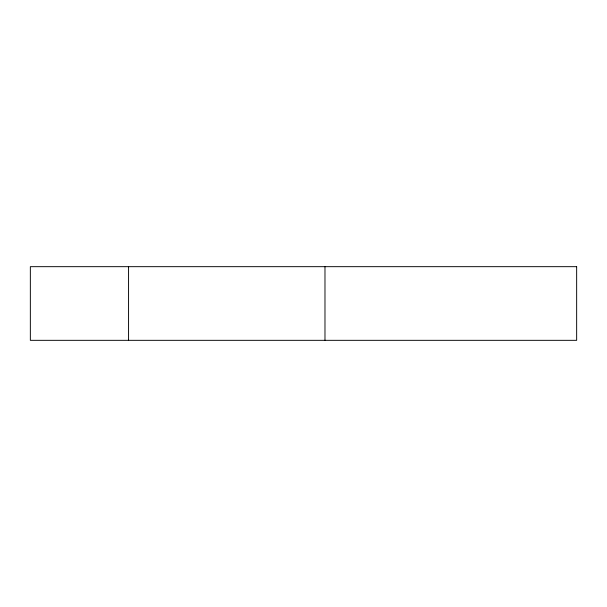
<?xml version="1.0" encoding="UTF-8"?>
<svg xmlns="http://www.w3.org/2000/svg" width="607" height="607" viewBox="0 0 607 607"><rect width="100%" height="100%" fill="white"/><g stroke="black" fill="none" stroke-linecap="round" stroke-linejoin="round"><path stroke-width="0.91" d="M324.98 266.67L324.98 340.33M128.563 266.67L128.563 340.33M576.65 266.67L30.35 266.67L30.35 340.33L576.65 340.33L576.65 266.67"/></g></svg>
